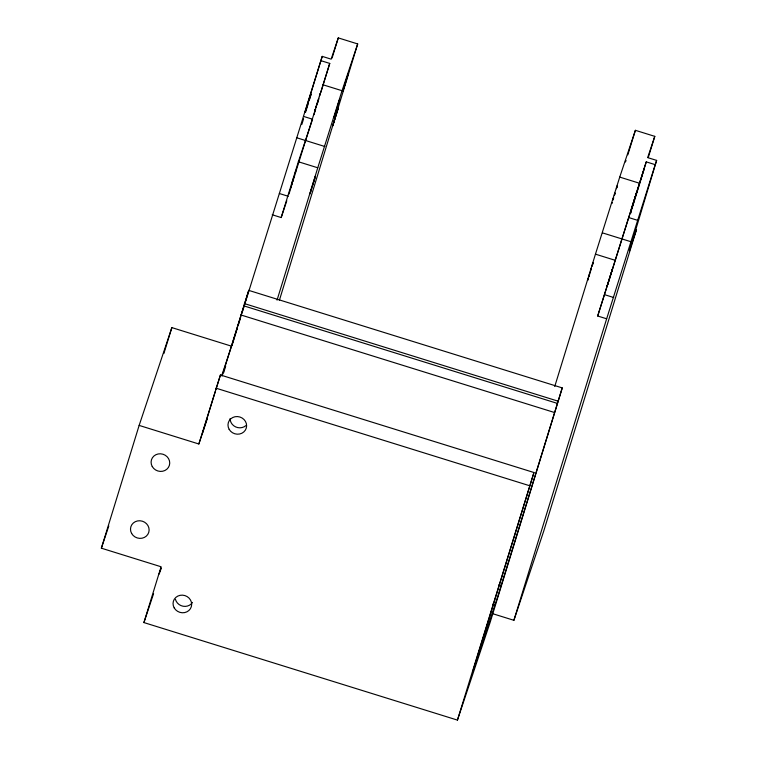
<?xml version="1.0" encoding="UTF-8"?>
<svg xmlns="http://www.w3.org/2000/svg" width="758" height="758" viewBox="0 0 758 758"><rect width="100%" height="100%" fill="white"/><g stroke="black" fill="none" stroke-linecap="round" stroke-linejoin="round"><path stroke-width="1.14" d="M221.706 375.674L231.569 346.188L171.848 327.608L139.14 425.409L101.364 548.186L161.084 566.766L143.916 622.574L457.434 720.1L490.151 622.299L562.256 387.906L248.738 290.38L222.122 375.968M562.256 387.906L497.655 596.84L472.765 671.503L533.954 472.518L220.436 374.983L198.852 443.989L139.14 425.409M290.75 187.188L290.56 187.927L291.119 186.279M296.094 170.171L295.535 172.066M612.132 202.538L611.943 203.277L612.132 202.737M159.606 572.641L159.237 573.977L159.55 573.143M315.394 108.896L314.845 110.858L315.394 109.209M319.819 94.996L320.179 93.774M588.217 278.385L587.658 280.346L588.217 278.698M616.917 187.416L617.467 185.52L616.406 188.714M625.454 161.909L625.814 160.677M159.872 571.74L160.203 570.632M160.592 569.324L161.037 567.856M592.121 266.191L593.192 262.59L592.121 265.783M291.631 184.26L292.958 179.93M315.906 107.191L318.673 98.284M311.671 188.24L309.975 193.963L315.499 176.14L312.372 185.966M338.077 104.793L339.783 99.137L334.25 116.893L337.376 107.067M588.729 276.679L589.354 274.623M613.014 199.61L613.639 197.554M635.185 197.213L636.881 191.556L631.348 209.312L634.474 199.487M163.88 353.522L171.848 327.608M202.414 433.358L215.291 391.498M220.436 374.983L215.859 389.631M231.91 345.07L248.738 290.38M223.591 372.86L225.676 366.086M231.929 345.752L237.491 327.683M238.183 325.428L240.618 317.526M242.001 313.007L322.216 56.376L331.17 59.162L338.286 37.9L357.691 43.936L279.418 300.206M322.216 56.376L305.038 112.184L311.036 94.276M301.855 124.407L303.57 118.826M305.635 112.127L308.032 104.32M309.406 99.848L311.121 94.267M272.226 214.77L281.19 217.555L298.358 161.748L312.58 119.224L303.617 116.438M293.924 177.344L294.388 175.828M288.988 194.057L292.076 184.014M292.759 181.778L295.847 171.734M296.539 169.498L329.749 63.416L320.786 60.631M313.954 114.761L315.669 109.18M317.043 104.708L318.758 99.127M320.824 92.438L329.749 63.416M332.099 57.987L338.286 37.9M277.049 300.14L317.763 167.783L342.048 90.714L357.691 43.936M554.733 386.514L595.456 254.157L619.731 177.097L635.384 130.319L654.789 136.355L648.261 157.56M591.022 269.763L591.496 268.247M627.823 154.869L635.384 130.319M457.434 720.1L533.954 472.518M655.215 164.657L606.656 318.796L597.692 316.01L646.252 161.871L655.215 164.657L656.636 160.402L647.673 157.617L654.789 136.355M597.692 316.01L646.252 161.871M644.243 168.778L630.504 213.424L631.253 211.188M492.435 613.62L513.896 620.3L606.656 318.796M656.636 160.402L629.405 250.756L636.521 229.494L543.77 530.998L513.896 620.3M293.204 179.153L293.687 177.59M317.488 102.595L317.972 101.032M590.302 272.084L591.496 267.773M614.34 195.28L615.07 192.939M614.586 195.014L615.07 193.451M292.967 180.442L291.631 184.668M590.065 272.861L588.729 277.087M315.906 107.608L316.541 105.608M613.014 200.017L613.639 198.028M319.308 96.294L320.179 93.575M295.023 173.364L296.094 170.105M625.454 161.596L625.814 160.478M101.364 548.186L108.801 525.957M198.852 443.989L207.237 418.937M159.919 572.025L161.047 568.671M143.916 622.574L153.58 593.675M281.19 217.555L286.799 200.766M322.633 84.678L342.048 90.714M619.731 177.097L639.146 183.133M629.083 217.679L638.047 220.464M296.511 137.7L324.879 146.521M602.563 232.905L630.931 241.726M298.358 161.748L317.763 167.783M595.456 254.157L614.861 260.202M279.342 193.508L288.296 196.294M604.808 294.748L613.762 297.534M244.322 303.57L557.85 401.096M243.64 305.806L557.158 403.332M240.892 314.958L554.411 412.485M216.021 388.181L529.548 485.707M498.935 584.788L501.19 585.489M492.861 604.06L495.116 604.761M192.475 602.439A9.38 8.755 18.5 0 1 183.104 606.239A9.38 8.755 18.5 0 1 175.449 599.351M245.905 425.598A9.38 8.755 18.5 0 1 235.71 426.934A9.38 8.755 18.5 0 1 230.11 418.473M332.914 125.193L332.734 125.932L338.257 108.176L332.914 125.193M342.976 90.647L342.787 91.386L348.31 73.564L342.976 90.647M607.262 285.643L607.073 286.382L612.597 268.626L607.262 285.643M152.254 466.549A9.38 8.755 18.5 0 0 168.399 467.459A9.38 8.755 18.5 0 0 160.582 453.796A9.38 8.755 18.5 0 0 152.254 466.549M174.207 607.907A9.38 8.755 18.5 0 0 190.343 608.816A9.38 8.755 18.5 0 0 182.526 595.153A9.38 8.755 18.5 0 0 174.207 607.907M229.143 429.322A9.38 8.755 18.5 0 0 245.289 430.231A9.38 8.755 18.5 0 0 237.472 416.568A9.38 8.755 18.5 0 0 229.143 429.322M131.655 533.518A9.38 8.755 18.5 0 0 147.791 534.428A9.38 8.755 18.5 0 0 139.974 520.765A9.38 8.755 18.5 0 0 131.655 533.518"/></g></svg>
